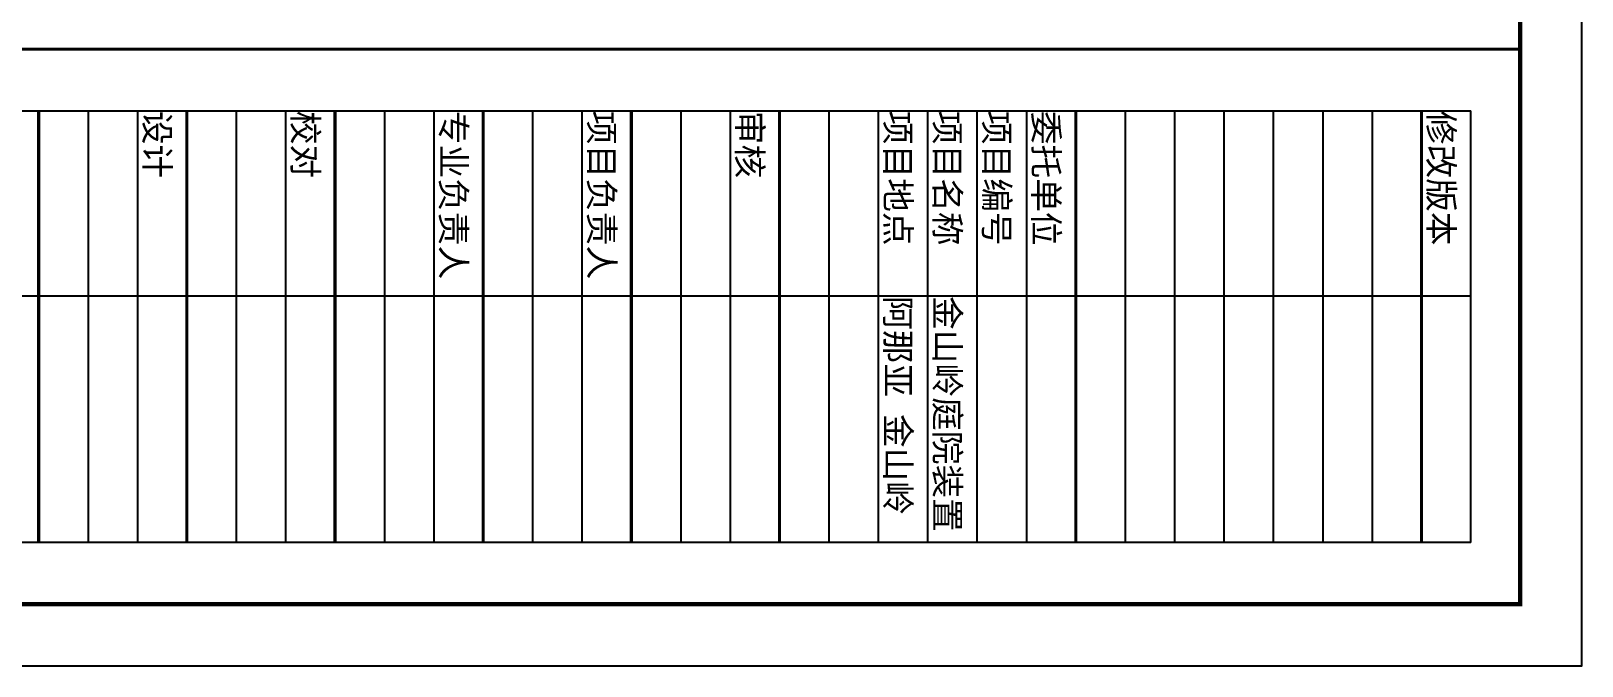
# Model space of a CAD drawing. Extents: x 9928 to 93764, y -101273 to -34887.
# Drawn here: x 83152 to 87594, y -66088 to -64270 of the extents above; entities that cross this region are included whole.
import ezdxf
from ezdxf.enums import TextEntityAlignment as Align

# ---------------------------------------------------------------- set-up
doc = ezdxf.new("R2010")
doc.units = 0
doc.header["$LTSCALE"] = 1000
doc.header["$MEASUREMENT"] = 0
doc.layers.add('A-ANNO-DIMS', color=6, linetype='Continuous')
doc.layers.add('A-ANNO-NOTE', color=4, linetype='Continuous')
doc.layers.add('A-ANNO-NPLT', color=250, linetype='Continuous', plot=False)
doc.styles.add('TBLK-A1$0$EN', font='')
doc.styles.get('TBLK-A1$0$EN').set_extended_font_data('SimSun')

# ---------------------------------------------------------------- blocks, each defined once
blk = doc.blocks.new('alsidufhasdf')
at = {"layer": 'A-ANNO-NOTE', "const_width": 12.5, "flags": 128}
blk.add_lwpolyline([(-69970.8, -65800.3), (-69970.8, -51475.3), (-80015.8, -51475.3), (-80015.8, -65800.3)], close=True, dxfattribs=at)
at = {"layer": 'A-ANNO-NOTE', "const_width": 8.75, "flags": 128}
blk.add_lwpolyline([(-71544.3, -56795.3), (-71544.3, -51475.3)], dxfattribs=at)
at = {"layer": 'A-ANNO-NOTE', "const_width": 8.75}
for points in [[(-71369.3, -51755.3), (-70145.8, -51755.3)], [(-71369.3, -52735.3), (-70145.8, -52735.3)], [(-71369.3, -53575.3), (-70145.8, -53575.3)], [(-71369.3, -53995.3), (-70145.8, -53995.3)], [(-71369.3, -54415.3), (-70145.8, -54415.3)], [(-71369.3, -54835.3), (-70145.8, -54835.3)], [(-71369.3, -55255.3), (-70145.8, -55255.3)], [(-71369.3, -55675.3), (-70145.8, -55675.3)]]:
    blk.add_lwpolyline(points, dxfattribs=at)
at = {"layer": 'A-ANNO-NPLT'}
for p, q in [((-70145.8, -51615.3), (-71369.3, -51615.3)), ((-70844.3, -51615.3), (-70844.3, -56655.3)), ((-71369.3, -51755.3), (-70145.8, -51755.3)), ((-71369.3, -51895.3), (-70145.8, -51895.3)), ((-71369.3, -52035.3), (-70145.8, -52035.3)), ((-71369.3, -52175.3), (-70145.8, -52175.3)), ((-71369.3, -52315.3), (-70145.8, -52315.3)), ((-71369.3, -52455.3), (-70145.8, -52455.3)), ((-71369.3, -52595.3), (-70145.8, -52595.3)), ((-71369.3, -52735.3), (-70145.8, -52735.3)), ((-71369.3, -52875.3), (-70145.8, -52875.3)), ((-71369.3, -53015.3), (-70145.8, -53015.3)), ((-71369.3, -53155.3), (-70145.8, -53155.3)), ((-71369.3, -53295.3), (-70145.8, -53295.3)), ((-71369.3, -53435.3), (-70145.8, -53435.3)), ((-71369.3, -53575.3), (-70145.8, -53575.3)), ((-71369.3, -53715.3), (-70145.8, -53715.3)), ((-71369.3, -53855.3), (-70145.8, -53855.3)), ((-71369.3, -53995.3), (-70145.8, -53995.3)), ((-71369.3, -54135.3), (-70145.8, -54135.3)), ((-71369.3, -54275.3), (-70145.8, -54275.3)), ((-71369.3, -54415.3), (-70145.8, -54415.3)), ((-71369.3, -54555.3), (-70145.8, -54555.3)), ((-71369.3, -54695.3), (-70145.8, -54695.3)), ((-71369.3, -54835.3), (-70145.8, -54835.3)), ((-71369.3, -54975.3), (-70145.8, -54975.3)), ((-71369.3, -55115.3), (-70145.8, -55115.3)), ((-71369.3, -55255.3), (-70145.8, -55255.3)), ((-71369.3, -55395.3), (-70145.8, -55395.3)), ((-71369.3, -55535.3), (-70145.8, -55535.3))]:
    blk.add_line(p, q, dxfattribs=at)
blk.add_lwpolyline([(-69795.8, -66000.3), (-69795.8, -51300.3), (-80190.8, -51300.3), (-80190.8, -66000.3)], close=True, dxfattribs=at)
for points in [[(-71369.3, -56655.3), (-71369.3, -51615.3)], [(-70145.8, -51615.3), (-70145.8, -56655.3)]]:
    blk.add_lwpolyline(points, dxfattribs=at)
at = {"layer": 'A-ANNO-NOTE', "style": 'TBLK-A1$0$EN'}
for s, p in [('修改版本', (-71369.3, -51755.3)), ('委托单位', (-71369.3, -52875.3)), ('项目编号', (-71369.3, -53015.3)), ('项目名称', (-71369.3, -53155.3)), ('金山岭庭院装置', (-70844.3, -53155.3)), ('项目地点', (-71369.3, -53295.3)), ('阿那亚 金山岭', (-70844.3, -53295.3)), ('审核', (-71369.3, -53715.3)), ('项目负责人', (-71369.3, -54135.3)), ('专业负责人', (-71369.3, -54555.3)), ('校对', (-71369.3, -54975.3)), ('设计', (-71369.3, -55395.3))]:
    blk.add_text(s, height=70, dxfattribs=at).set_placement(p, align=Align.BOTTOM_LEFT)

msp = doc.modelspace()

# ---------------------------------------------------------------- block references
at = {"layer": 'A-ANNO-DIMS', "xscale": 1.010204081632657, "yscale": 1.010204081632657, "zscale": 1.010204081632657, "rotation": 270}
msp.add_blockref('alsidufhasdf', (139417.5, -136595.6), dxfattribs=at)

doc.saveas('drawing.dxf')
